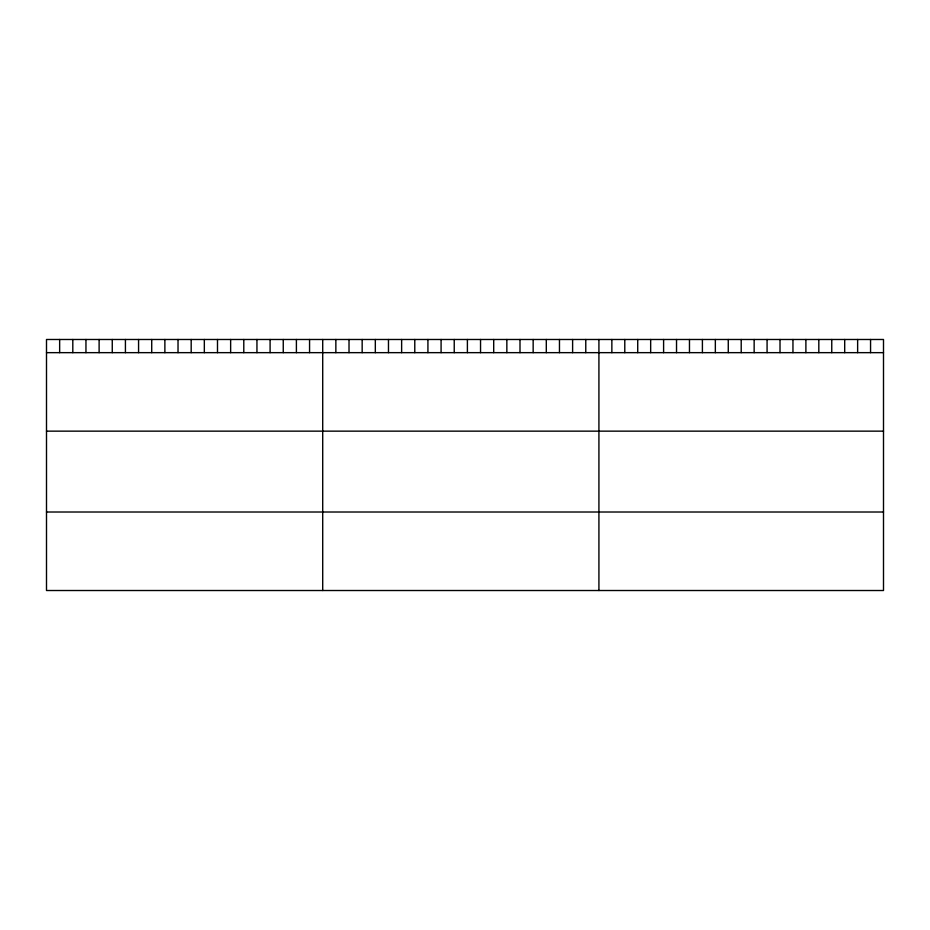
<?xml version="1.0" encoding="UTF-8"?>
<svg xmlns="http://www.w3.org/2000/svg" width="930" height="930" viewBox="0 0 930 930"><rect width="100%" height="100%" fill="white"/><g stroke="black" fill="none" stroke-linecap="round" stroke-linejoin="round"><path stroke-width="1.4" d="M883.5 352.656L883.5 590.515L46.5 590.515L46.5 339.485L883.5 339.485L883.5 352.656L46.5 352.656M46.5 431.148L883.5 431.148M46.5 512.012L883.5 512.012M870.561 339.485L870.561 352.656M857.634 339.485L857.634 352.656M844.696 339.485L844.696 352.656M831.757 339.485L831.757 352.656M818.819 339.485L818.819 352.656M805.892 339.485L805.892 352.656M792.953 339.485L792.953 352.656M780.014 339.485L780.014 352.656M767.076 339.485L767.076 352.656M754.149 339.485L754.149 352.656M741.21 339.485L741.21 352.656M728.271 339.485L728.271 352.656M715.344 339.485L715.344 352.656M702.406 339.485L702.406 352.656M689.467 339.485L689.467 352.656M676.529 339.485L676.529 352.656M663.602 339.485L663.602 352.656M650.663 339.485L650.663 352.656M637.724 339.485L637.724 352.656M624.786 339.485L624.786 352.656M611.859 339.485L611.859 352.656M598.92 339.485L598.92 590.515M585.772 339.485L585.772 352.656M572.613 339.485L572.613 352.656M559.465 339.485L559.465 352.656M546.305 339.485L546.305 352.656M533.157 339.485L533.157 352.656M519.998 339.485L519.998 352.656M506.85 339.485L506.85 352.656M493.702 339.485L493.702 352.656M480.543 339.485L480.543 352.656M467.395 339.485L467.395 352.656M454.235 339.485L454.235 352.656M441.087 339.485L441.087 352.656M427.928 339.485L427.928 352.656M414.78 339.485L414.78 352.656M401.632 339.485L401.632 352.656M388.473 339.485L388.473 352.656M375.325 339.485L375.325 352.656M362.165 339.485L362.165 352.656M349.017 339.485L349.017 352.656M335.858 339.485L335.858 352.656M322.71 339.485L322.71 590.515M309.562 339.485L309.562 352.656M296.403 339.485L296.403 352.656M283.255 339.485L283.255 352.656M270.095 339.485L270.095 352.656M256.947 339.485L256.947 352.656M243.788 339.485L243.788 352.656M230.64 339.485L230.64 352.656M217.492 339.485L217.492 352.656M204.333 339.485L204.333 352.656M191.185 339.485L191.185 352.656M178.025 339.485L178.025 352.656M164.877 339.485L164.877 352.656M151.718 339.485L151.718 352.656M138.57 339.485L138.57 352.656M125.422 339.485L125.422 352.656M112.263 339.485L112.263 352.656M99.115 339.485L99.115 352.656M85.955 339.485L85.955 352.656M72.807 339.485L72.807 352.656M59.648 339.485L59.648 352.656"/></g></svg>
